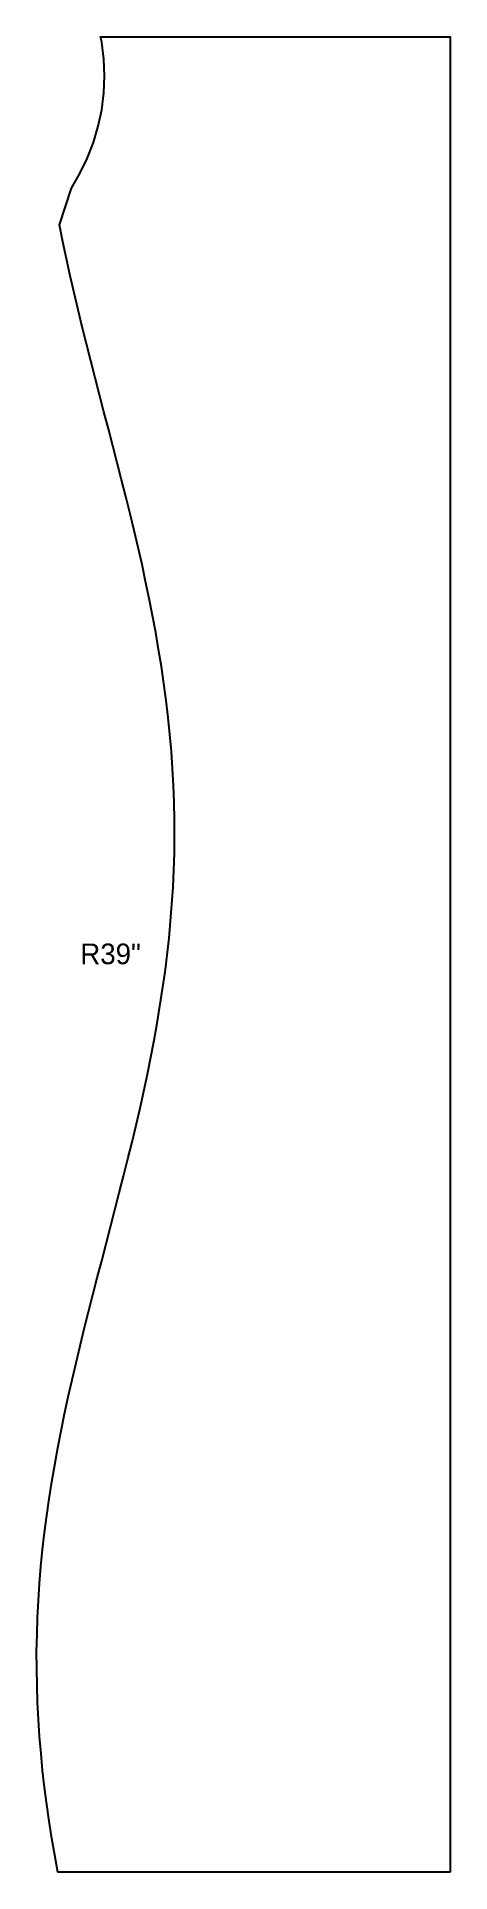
# Model space of a CAD drawing. Header units: inches. Extents: x 42 to 48, y 0 to 26.6.
import ezdxf
from ezdxf.enums import TextEntityAlignment as Align

# ---------------------------------------------------------------- set-up
doc = ezdxf.new("R2010")
doc.units = ezdxf.units.IN

msp = doc.modelspace()

# ---------------------------------------------------------------- linework, layer by layer
at = {"layer": 'OUTLINE'}
msp.add_lwpolyline([(48, 0), (42.308, 0), (42.263, 0.246), (42.221, 0.492), (42.182, 0.739), (42.147, 0.985), (42.115, 1.231), (42.087, 1.477), (42.063, 1.724), (42.042, 1.97), (42.026, 2.216), (42.013, 2.462), (42.005, 2.709), (42.001, 2.955), (42, 3.201), (42.005, 3.447), (42.013, 3.693), (42.025, 3.94), (42.041, 4.186), (42.062, 4.432), (42.086, 4.678), (42.114, 4.925), (42.146, 5.171), (42.181, 5.417), (42.22, 5.663), (42.262, 5.91), (42.307, 6.156), (42.354, 6.402), (42.405, 6.648), (42.458, 6.894), (42.513, 7.141), (42.571, 7.387), (42.63, 7.633), (42.69, 7.879), (42.752, 8.126), (42.815, 8.372), (42.879, 8.618), (42.943, 8.864), (43.007, 9.111), (43.072, 9.357), (43.136, 9.603), (43.199, 9.849), (43.262, 10.095), (43.324, 10.342), (43.384, 10.588), (43.443, 10.834), (43.5, 11.08), (43.554, 11.327), (43.607, 11.573), (43.657, 11.819), (43.704, 12.065), (43.748, 12.312), (43.789, 12.558), (43.827, 12.804), (43.862, 13.05), (43.893, 13.296), (43.92, 13.543), (43.943, 13.789), (43.963, 14.035), (43.978, 14.281), (43.989, 14.528), (43.997, 14.774), (44, 15.02), (43.999, 15.266), (43.994, 15.513), (43.984, 15.759), (43.971, 16.005), (43.954, 16.251), (43.932, 16.497), (43.907, 16.744), (43.878, 16.99), (43.845, 17.236), (43.809, 17.482), (43.769, 17.729), (43.727, 17.975), (43.681, 18.221), (43.632, 18.467), (43.581, 18.714), (43.528, 18.96), (43.472, 19.206), (43.414, 19.452), (43.354, 19.698), (43.293, 19.945), (43.231, 20.191), (43.168, 20.437), (43.104, 20.683), (43.04, 20.93), (42.976, 21.176), (42.911, 21.422), (42.847, 21.668), (42.784, 21.915), (42.721, 22.161), (42.66, 22.407), (42.6, 22.653), (42.542, 22.899), (42.486, 23.146), (42.432, 23.392), (42.38, 23.638), (42.33, 23.884), (42.503, 24.417), (42.628, 24.628), (42.735, 24.85), (42.824, 25.079), (42.893, 25.315), (42.943, 25.555), (42.973, 25.799), (42.983, 26.045), (42.973, 26.29), (42.943, 26.534), (42.927, 26.614), (48, 26.614)], close=True, dxfattribs=at)

# ---------------------------------------------------------------- texts
at = {"layer": 'LABELS'}
msp.add_text('R39"', height=0.3, dxfattribs=at).set_placement((43.072, 13.316), align=Align.MIDDLE_CENTER)

doc.saveas('drawing.dxf')
